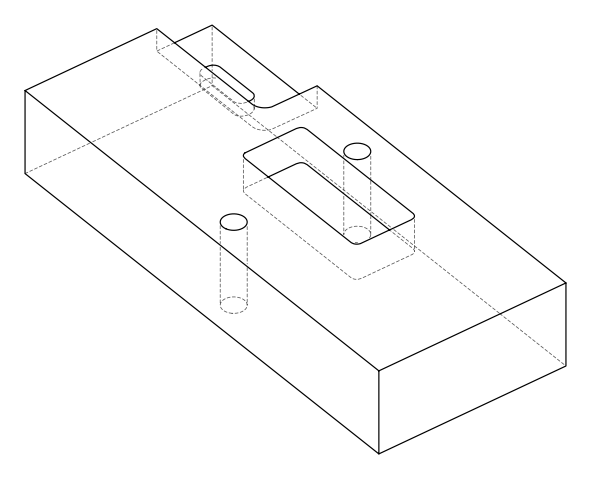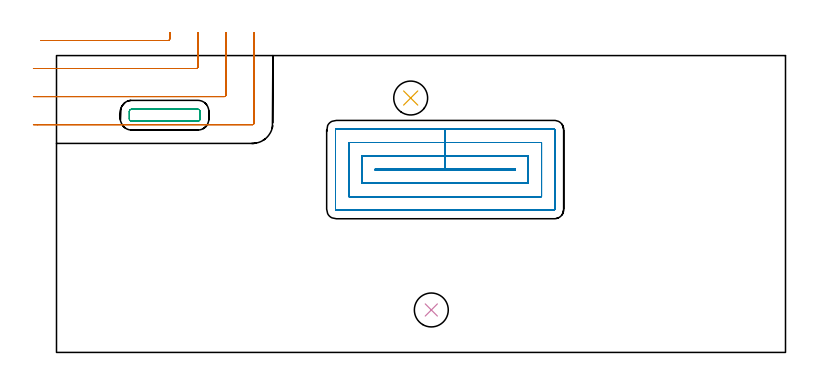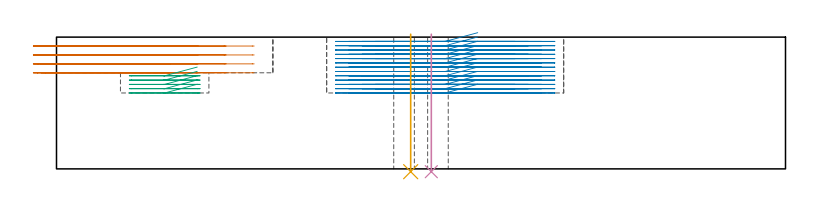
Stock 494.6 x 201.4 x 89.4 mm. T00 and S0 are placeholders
(PLAN: 5 operations, 2 tool changes, 40.7 min)
(1 MILL_CORNER_NOTCH_RECTANGULAR | CORNER_NOTCH_RECTANGULAR | UGT0201_109 | Follow Part, ap 6.35, ae 75% | 5.37 min | 210726 mm3)
(2 MILL_RECTANGULAR_POCKET | POCKET_RECTANGULAR_STRAIGHT | NXT0201_011 | Follow Part, ap 3, ae 75% | 33.05 min | 405221 mm3)
(3 MILL_RECTANGULAR_POCKET_1 | POCKET_RECTANGULAR_STRAIGHT_1 | NXT0201_011 | Follow Part, ap 3, ae 75% | 1.58 min | 15848 mm3)
(4 INDEXABLE_INSERT_DRILL_THROUGH_HOLE_FROM_SOLID | STEP1HOLE | NXT0302_017 | 0.37 min | 37116 mm3)
(5 INDEXABLE_INSERT_DRILL_THROUGH_HOLE_FROM_SOLID_1 | STEP1HOLE_1 | NXT0302_017 | 0.37 min | 37095 mm3)
(TOOL UGT0201_109 | End Mill 25.4 mm | D25.4 FL25 Z2)
(TOOL NXT0201_011 | ENDMILL 12mm [2P460-1200-NA 1630] | D12 FL38 Z6)
(TOOL NXT0302_017 | Index. Insert Drill 23mm [880-D2300L25-05] | D23 PA176 FL115 Z2)
(OP 1 MILL_CORNER_NOTCH_RECTANGULAR)
G17 G21 G94 G90
T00 M6
G54
G17 G0 G90 X-10.498 Y211.65 S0 M3
G43 Z99.4 H0
Z83.35
G94 G1 X-7.498 F250.
X75.687 F500.
G3 X76.95 Y212.913 R1.27
G1 Y214.1
Y217.1 F250.
G0 Z99.4
X-15.7 Y192.6
Z83.35
G1 X-12.7
X94.736 F500.
G3 X96. Y193.863 R1.27
G1 Y214.1
Y217.1 F250.
G0 Z99.4
X-15.7 Y173.55
Z83.35
G1 X-12.7
X113.786 F500.
G3 X115.05 Y174.814 R1.27
G1 Y214.1
Y217.1 F250.
G0 Z99.4
X-15.7 Y154.5
Z83.35
G1 X-12.7
X132.836 F500.
G3 X134.1 Y155.764 R1.27
G1 Y214.1
Y217.1 F250.
G0 Z99.4
X-10.498 Y211.65
Z77.3
G1 X-7.498
X75.687 F500.
G3 X76.95 Y212.913 R1.27
G1 Y214.1
Y217.1 F250.
G0 Z99.4
X-15.7 Y192.6
Z77.3
G1 X-12.7
X94.736 F500.
G3 X96. Y193.863 R1.27
G1 Y214.1
Y217.1 F250.
G0 Z99.4
X-15.7 Y173.55
Z77.3
G1 X-12.7
X113.786 F500.
G3 X115.05 Y174.814 R1.27
G1 Y214.1
Y217.1 F250.
G0 Z99.4
X-15.7 Y154.5
Z77.3
G1 X-12.7
X132.836 F500.
G3 X134.1 Y155.764 R1.27
G1 Y214.1
Y217.1 F250.
G0 Z99.4
X-10.498 Y211.65
Z71.25
G1 X-7.498
X75.687 F500.
G3 X76.95 Y212.913 R1.27
G1 Y214.1
Y217.1 F250.
G0 Z99.4
X-15.7 Y192.6
Z71.25
G1 X-12.7
X94.736 F500.
G3 X96. Y193.863 R1.27
G1 Y214.1
Y217.1 F250.
G0 Z99.4
X-15.7 Y173.55
Z71.25
G1 X-12.7
X113.786 F500.
G3 X115.05 Y174.814 R1.27
G1 Y214.1
Y217.1 F250.
G0 Z99.4
X-15.7 Y154.5
Z71.25
G1 X-12.7
X132.836 F500.
G3 X134.1 Y155.764 R1.27
G1 Y214.1
Y217.1 F250.
G0 Z99.4
X-10.498 Y211.65
Z65.2
G1 X-7.498
X75.687 F500.
G3 X76.95 Y212.913 R1.27
G1 Y214.1
Y217.1 F250.
G0 Z99.4
X-15.7 Y192.6
Z65.2
G1 X-12.7
X94.736 F500.
G3 X96. Y193.863 R1.27
G1 Y214.1
Y217.1 F250.
G0 Z99.4
X-15.7 Y173.55
Z65.2
G1 X-12.7
X113.786 F500.
G3 X115.05 Y174.814 R1.27
G1 Y214.1
Y217.1 F250.
G0 Z99.4
X-15.7 Y154.5
Z65.2
G1 X-12.7
X132.836 F500.
G3 X134.1 Y155.764 R1.27
G1 Y214.1
Y217.1 F250.
G0 Z99.4
M5
M2
(OP 2 MILL_RECTANGULAR_POCKET)
G17 G21 G94 G90
T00 M6
G54
G17 G0 G90 X285.776 Y124.4 S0 M3
G43 Z99.4 H1
Z92.4
G94 G1 X263.7 Z86.485 F250.
X216.3 F500.
Y123.7
X311.1
Y124.4
X263.7
Y133.4
X207.3
Y114.7
X320.1
Y133.4
X263.7
Y142.4
X198.3
Y105.7
X329.1
Y142.4
X263.7
Y151.4
X189.6
G3 X189.3 Y151.1 R0.3
G1 Y97.
G3 X189.6 Y96.7 R0.3
G1 X337.8
G3 X338.1 Y97. R0.3
G1 Y151.1
G3 X337.8 Y151.4 R0.3
G1 X263.7
X262.7
G0 X285.776 Y124.4 Z89.485
G1 X263.7 Z83.569 F250.
X216.3 F500.
Y123.7
X311.1
Y124.4
X263.7
Y133.4
X207.3
Y114.7
X320.1
Y133.4
X263.7
Y142.4
X198.3
Y105.7
X329.1
Y142.4
X263.7
Y151.4
X189.6
G3 X189.3 Y151.1 R0.3
G1 Y97.
G3 X189.6 Y96.7 R0.3
G1 X337.8
G3 X338.1 Y97. R0.3
G1 Y151.1
G3 X337.8 Y151.4 R0.3
G1 X263.7
X262.7
G0 X285.776 Y124.4 Z86.569
G1 X263.7 Z80.654 F250.
X216.3 F500.
Y123.7
X311.1
Y124.4
X263.7
Y133.4
X207.3
Y114.7
X320.1
Y133.4
X263.7
Y142.4
X198.3
Y105.7
X329.1
Y142.4
X263.7
Y151.4
X189.6
G3 X189.3 Y151.1 R0.3
G1 Y97.
G3 X189.6 Y96.7 R0.3
G1 X337.8
G3 X338.1 Y97. R0.3
G1 Y151.1
G3 X337.8 Y151.4 R0.3
G1 X263.7
X262.7
G0 X285.776 Y124.4 Z83.654
G1 X263.7 Z77.738 F250.
X216.3 F500.
Y123.7
X311.1
Y124.4
X263.7
Y133.4
X207.3
Y114.7
X320.1
Y133.4
X263.7
Y142.4
X198.3
Y105.7
X329.1
Y142.4
X263.7
Y151.4
X189.6
G3 X189.3 Y151.1 R0.3
G1 Y97.
G3 X189.6 Y96.7 R0.3
G1 X337.8
G3 X338.1 Y97. R0.3
G1 Y151.1
G3 X337.8 Y151.4 R0.3
G1 X263.7
X262.7
G0 X285.776 Y124.4 Z80.738
G1 X263.7 Z74.823 F250.
X216.3 F500.
Y123.7
X311.1
Y124.4
X263.7
Y133.4
X207.3
Y114.7
X320.1
Y133.4
X263.7
Y142.4
X198.3
Y105.7
X329.1
Y142.4
X263.7
Y151.4
X189.6
G3 X189.3 Y151.1 R0.3
G1 Y97.
G3 X189.6 Y96.7 R0.3
G1 X337.8
G3 X338.1 Y97. R0.3
G1 Y151.1
G3 X337.8 Y151.4 R0.3
G1 X263.7
X262.7
G0 X285.776 Y124.4 Z77.823
G1 X263.7 Z71.908 F250.
X216.3 F500.
Y123.7
X311.1
Y124.4
X263.7
Y133.4
X207.3
Y114.7
X320.1
Y133.4
X263.7
Y142.4
X198.3
Y105.7
X329.1
Y142.4
X263.7
Y151.4
X189.6
G3 X189.3 Y151.1 R0.3
G1 Y97.
G3 X189.6 Y96.7 R0.3
G1 X337.8
G3 X338.1 Y97. R0.3
G1 Y151.1
G3 X337.8 Y151.4 R0.3
G1 X263.7
X262.7
G0 X285.776 Y124.4 Z74.908
G1 X263.7 Z68.992 F250.
X216.3 F500.
Y123.7
X311.1
Y124.4
X263.7
Y133.4
X207.3
Y114.7
X320.1
Y133.4
X263.7
Y142.4
X198.3
Y105.7
X329.1
Y142.4
X263.7
Y151.4
X189.6
G3 X189.3 Y151.1 R0.3
G1 Y97.
G3 X189.6 Y96.7 R0.3
G1 X337.8
G3 X338.1 Y97. R0.3
G1 Y151.1
G3 X337.8 Y151.4 R0.3
G1 X263.7
X262.7
G0 X285.776 Y124.4 Z71.992
G1 X263.7 Z66.077 F250.
X216.3 F500.
Y123.7
X311.1
Y124.4
X263.7
Y133.4
X207.3
Y114.7
X320.1
Y133.4
X263.7
Y142.4
X198.3
Y105.7
X329.1
Y142.4
X263.7
Y151.4
X189.6
G3 X189.3 Y151.1 R0.3
G1 Y97.
G3 X189.6 Y96.7 R0.3
G1 X337.8
G3 X338.1 Y97. R0.3
G1 Y151.1
G3 X337.8 Y151.4 R0.3
G1 X263.7
X262.7
G0 X285.776 Y124.4 Z69.077
G1 X263.7 Z63.162 F250.
X216.3 F500.
Y123.7
X311.1
Y124.4
X263.7
Y133.4
X207.3
Y114.7
X320.1
Y133.4
X263.7
Y142.4
X198.3
Y105.7
X329.1
Y142.4
X263.7
Y151.4
X189.6
G3 X189.3 Y151.1 R0.3
G1 Y97.
G3 X189.6 Y96.7 R0.3
G1 X337.8
G3 X338.1 Y97. R0.3
G1 Y151.1
G3 X337.8 Y151.4 R0.3
G1 X263.7
X262.7
G0 X285.776 Y124.4 Z66.162
G1 X263.7 Z60.246 F250.
X216.3 F500.
Y123.7
X311.1
Y124.4
X263.7
Y133.4
X207.3
Y114.7
X320.1
Y133.4
X263.7
Y142.4
X198.3
Y105.7
X329.1
Y142.4
X263.7
Y151.4
X189.6
G3 X189.3 Y151.1 R0.3
G1 Y97.
G3 X189.6 Y96.7 R0.3
G1 X337.8
G3 X338.1 Y97. R0.3
G1 Y151.1
G3 X337.8 Y151.4 R0.3
G1 X263.7
X262.7
G0 X285.776 Y124.4 Z63.246
G1 X263.7 Z57.331 F250.
X216.3 F500.
Y123.7
X311.1
Y124.4
X263.7
Y133.4
X207.3
Y114.7
X320.1
Y133.4
X263.7
Y142.4
X198.3
Y105.7
X329.1
Y142.4
X263.7
Y151.4
X189.6
G3 X189.3 Y151.1 R0.3
G1 Y97.
G3 X189.6 Y96.7 R0.3
G1 X337.8
G3 X338.1 Y97. R0.3
G1 Y151.1
G3 X337.8 Y151.4 R0.3
G1 X263.7
X262.7
G0 X285.776 Y124.4 Z60.331
G1 X263.7 Z54.415 F250.
X216.3 F500.
Y123.7
X311.1
Y124.4
X263.7
Y133.4
X207.3
Y114.7
X320.1
Y133.4
X263.7
Y142.4
X198.3
Y105.7
X329.1
Y142.4
X263.7
Y151.4
X189.6
G3 X189.3 Y151.1 R0.3
G1 Y97.
G3 X189.6 Y96.7 R0.3
G1 X337.8
G3 X338.1 Y97. R0.3
G1 Y151.1
G3 X337.8 Y151.4 R0.3
G1 X263.7
X262.7
G0 X285.776 Y124.4 Z57.415
G1 X263.7 Z51.5 F250.
X216.3 F500.
Y123.7
X311.1
Y124.4
X263.7
Y133.4
X207.3
Y114.7
X320.1
Y133.4
X263.7
Y142.4
X198.3
Y105.7
X329.1
Y142.4
X263.7
Y151.4
X189.6
G3 X189.3 Y151.1 R0.3
G1 Y97.
G3 X189.6 Y96.7 R0.3
G1 X337.8
G3 X338.1 Y97. R0.3
G1 Y151.1
G3 X337.8 Y151.4 R0.3
G1 X263.7
X262.7
G0 Z99.4
M5
M2
(OP 3 MILL_RECTANGULAR_POCKET_1)
G17 G21 G94 G90
T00 M6
G54
G17 G0 G90 X95.476 Y165. S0 M3
G43 Z99.4 H1
Z69.077
G94 G1 X73.4 Z63.162 F250.
X50.9 F500.
G3 X49.4 Y163.5 R1.5
G1 Y158.4
G3 X50.9 Y156.9 R1.5
G1 X95.9
G3 X97.4 Y158.4 R1.5
G1 Y163.5
G3 X95.9 Y165. R1.5
G1 X73.4
X72.4
G0 X95.476 Z66.162
G1 X73.4 Z60.246 F250.
X50.9 F500.
G3 X49.4 Y163.5 R1.5
G1 Y158.4
G3 X50.9 Y156.9 R1.5
G1 X95.9
G3 X97.4 Y158.4 R1.5
G1 Y163.5
G3 X95.9 Y165. R1.5
G1 X73.4
X72.4
G0 X95.476 Z63.246
G1 X73.4 Z57.331 F250.
X50.9 F500.
G3 X49.4 Y163.5 R1.5
G1 Y158.4
G3 X50.9 Y156.9 R1.5
G1 X95.9
G3 X97.4 Y158.4 R1.5
G1 Y163.5
G3 X95.9 Y165. R1.5
G1 X73.4
X72.4
G0 X95.476 Z60.331
G1 X73.4 Z54.415 F250.
X50.9 F500.
G3 X49.4 Y163.5 R1.5
G1 Y158.4
G3 X50.9 Y156.9 R1.5
G1 X95.9
G3 X97.4 Y158.4 R1.5
G1 Y163.5
G3 X95.9 Y165. R1.5
G1 X73.4
X72.4
G0 X95.476 Z57.415
G1 X73.4 Z51.5 F250.
X50.9 F500.
G3 X49.4 Y163.5 R1.5
G1 Y158.4
G3 X50.9 Y156.9 R1.5
G1 X95.9
G3 X97.4 Y158.4 R1.5
G1 Y163.5
G3 X95.9 Y165. R1.5
G1 X73.4
X72.4
G0 Z99.4
M5
M2
(OP 4 INDEXABLE_INSERT_DRILL_THROUGH_HOLE_FROM_SOLID)
G17 G21 G94 G90
T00 M6
G54
G17 G0 G90 X254.3 Y28.8 S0 M3
G43 Z99.4 H1
G94 G81 G98 Z-1.902 F250. R91.4
G80
M5
M2
(OP 5 INDEXABLE_INSERT_DRILL_THROUGH_HOLE_FROM_SOLID_1)
G17 G21 G94 G90
T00 M6
G54
G17 G0 G90 X240.3 Y172.6 S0 M3
G43 Z99.4 H1
G94 G81 G98 Z-1.902 F250. R91.4
G80
M5
M2
